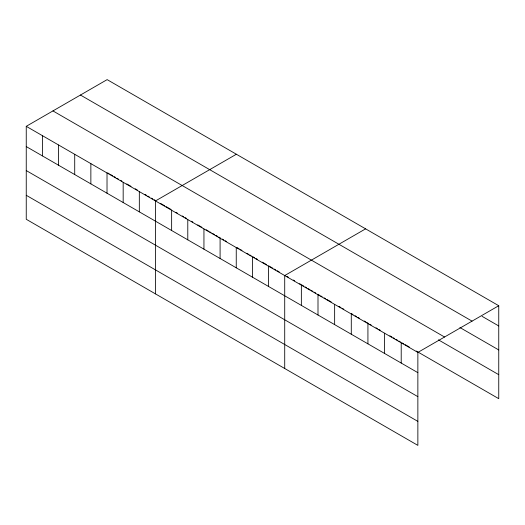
<?xml version="1.0" encoding="UTF-8"?>
<svg xmlns="http://www.w3.org/2000/svg" width="525" height="525" viewBox="0 0 525 525"><rect width="100%" height="100%" fill="white"/><g stroke="black" fill="none" stroke-linecap="round" stroke-linejoin="round"><path stroke-width="0.79" d="M26.25 126.328L417.861 352.419L417.861 445.371L26.25 219.279L26.25 126.328L107.139 79.629L498.75 305.721L498.75 398.672L416.227 351.028M236.375 154.238L155.479 200.937L155.479 293.888M365.603 228.848L284.714 275.553L284.714 368.504M417.861 352.419L498.75 305.721M482.108 316.352L498.75 325.959M80.45 95.038L472.054 321.129M459.913 327.534L498.75 349.952M52.946 110.919L444.55 337.011M438.421 339.846L498.75 374.679M107.842 172.981L109.246 173.795M110.657 174.602L112.763 175.823M114.168 176.63L115.572 177.443M116.977 178.257L118.381 179.064M120.487 180.285L121.892 181.092M126.807 183.934L131.02 186.362M135.233 188.797L137.34 190.011M145.071 194.473L146.475 195.287M147.879 196.094L149.284 196.908M151.39 198.122L152.795 198.936M154.199 199.743L155.603 200.557M160.519 203.398L164.732 205.826M166.136 206.64L171.058 209.475M175.973 212.317L177.378 213.124M182.293 215.965L183.698 216.779M185.102 217.586L186.506 218.4M191.422 221.235L192.826 222.049M197.741 224.884L201.961 227.318M206.174 229.753L208.281 230.967M209.685 231.781L211.089 232.588M212.494 233.402L214.6 234.616M216.005 235.43L217.409 236.237M218.813 237.051L220.218 237.864M222.324 239.078L223.729 239.892M225.133 240.699L226.537 241.513M237.077 247.597L239.183 248.811M240.588 249.624L241.992 250.432M246.907 253.273L248.312 254.08M249.716 254.894L251.121 255.701M253.227 256.922L254.632 257.729M256.036 258.543L257.44 259.35M262.362 262.192L266.575 264.626M268.682 265.84L272.895 268.275M274.299 269.082L275.704 269.896M277.108 270.71L279.215 271.924M286.939 276.386L288.343 277.193M293.265 280.035L294.669 280.842M299.585 283.684L300.989 284.491M301.691 284.898L303.798 286.118M305.202 286.926L306.607 287.739M308.011 288.547L310.118 289.767M311.522 290.574L312.926 291.388M314.331 292.195L315.735 293.009M317.842 294.223L319.246 295.037M320.65 295.851L322.061 296.658M324.168 297.872L325.572 298.686M326.977 299.499L331.19 301.928M338.914 306.39L341.02 307.604M342.425 308.418L343.829 309.232M351.56 313.688L352.964 314.501M355.071 315.715L356.475 316.529M357.879 317.336L359.284 318.15M364.199 320.985L365.603 321.799M366.299 322.199L368.379 323.4M369.764 324.201L371.149 325.001M376.005 327.803L377.39 328.604M378.781 329.405L380.166 330.205M389.872 335.81L391.958 337.011M393.343 337.811L394.728 338.612M396.119 339.413L397.504 340.213M398.888 341.014L400.28 341.814M402.36 343.022L403.745 343.822M405.129 344.623L409.29 347.025M26.25 146.573L417.861 372.665M26.25 170.566L417.861 396.657M26.25 195.287L417.861 421.378M401.212 342.812L401.212 363.057M384.569 333.204L384.569 353.443M367.927 323.597L367.927 343.836M351.284 313.989L351.284 334.228M334.642 304.375L334.642 324.621M317.999 294.768L317.999 315.007M301.357 285.16L301.357 305.399M268.557 266.228L268.557 286.466M252.407 256.896L252.407 277.141M236.25 247.57L236.25 267.816M220.093 238.245L220.093 258.484M203.943 228.92L203.943 249.158M187.786 219.594L187.786 239.833M171.636 210.269L171.636 230.508M139.328 191.612L139.328 211.857M123.172 182.287L123.172 202.532M107.021 172.961L107.021 193.2M90.864 163.636L90.864 183.875M74.714 154.311L74.714 174.549M58.557 144.985L58.557 165.224M42.407 135.653L42.407 155.899"/></g></svg>
